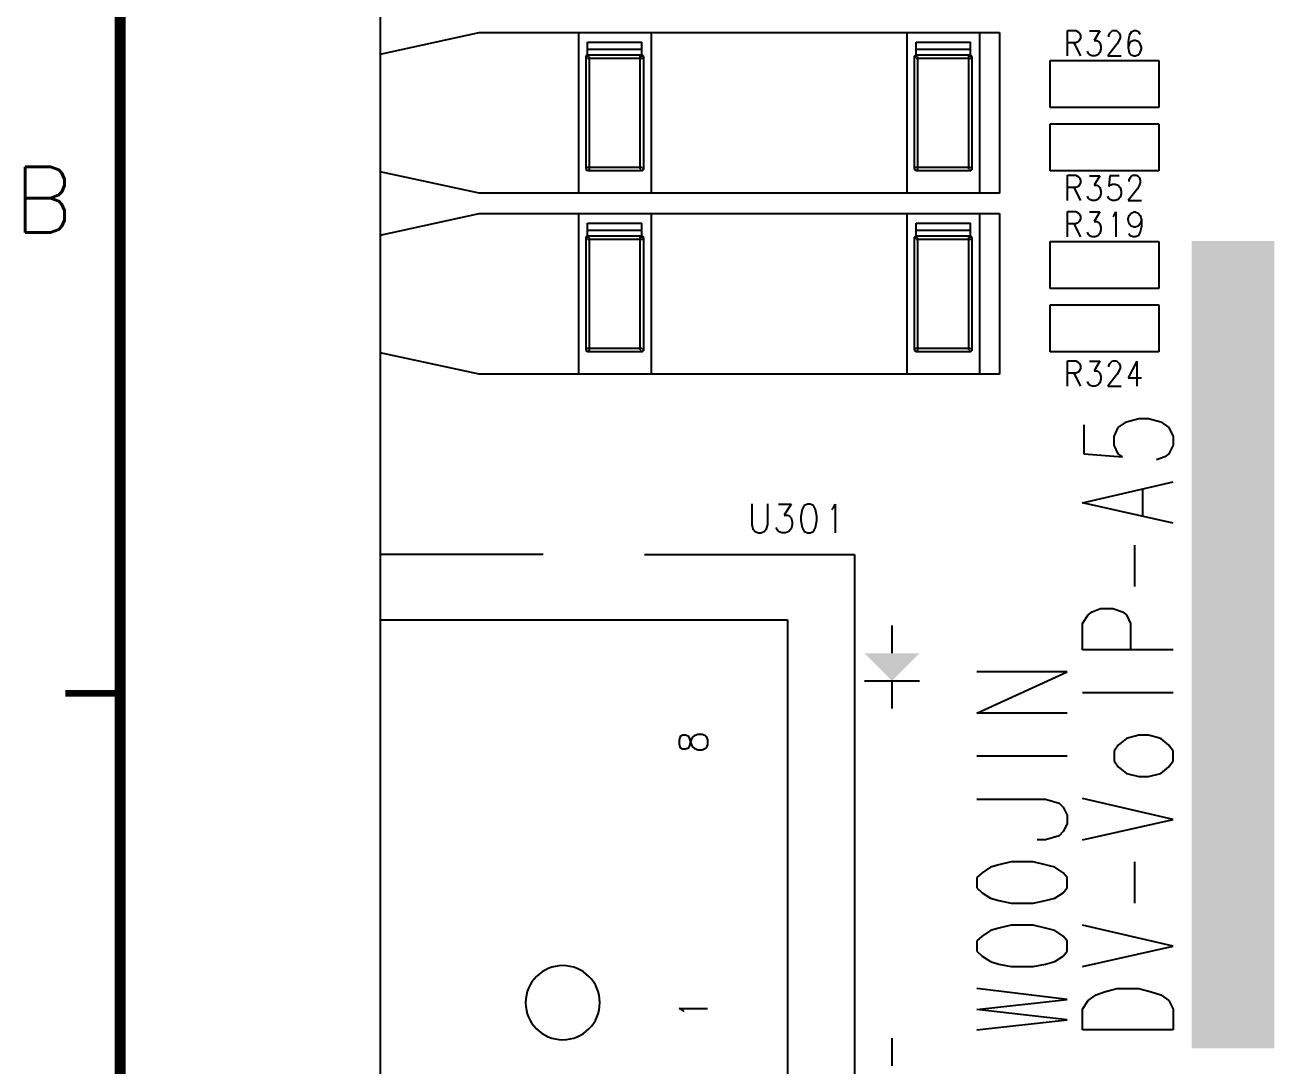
# Model space of a CAD drawing. Extents: x 295 to 953, y 10 to 290.
# Drawn here: x 487.6 to 544.8, y 178 to 225.5 of the extents above; entities that cross this region are included whole.
import ezdxf
from ezdxf.enums import TextEntityAlignment as Align

# ---------------------------------------------------------------- set-up
doc = ezdxf.new("R2010")
doc.units = 0
doc.header["$LTSCALE"] = 5
doc.header["$MEASUREMENT"] = 0
doc.layers.get('0').update_dxf_attribs({"linetype": 'CONTINUOUS', "lineweight": 25})
for name, color, linetype in [('13_C-SILK_GBR', 7, 'CONTINUOUS'), ('문자', 4, 'CONTINUOUS'), ('테두리', 3, 'CONTINUOUS')]:
    doc.layers.add(name, color=color, linetype=linetype)
doc.styles.get("Standard").update_dxf_attribs({"font": 'simplex.shx'})

# ---------------------------------------------------------------- blocks, each defined once
blk = doc.blocks.new('C')
at = {"layer": '테두리'}
for points, const_width in [([(15, 285), (15, 15), (405, 15), (405, 285), (15, 285)], 0.5), ([(12.5, 195), (15, 195)], 0.3)]:
    blk.add_lwpolyline(points, dxfattribs=dict(at, const_width=const_width))
at = {"layer": '문자'}
blk.add_text('B', height=3, dxfattribs=at).set_placement((11.5, 217.5), align=Align.MIDDLE)

msp = doc.modelspace()

# ---------------------------------------------------------------- linework, layer by layer
at = {"layer": '13_C-SILK_GBR'}
for p, q in [((503.828, 232.675), (503.828, 102.325)), ((503.828, 224.138), (508.332, 225.118)), ((508.332, 225.118), (532.043, 225.118)), ((512.87, 225.118), (516.17, 225.118)), ((512.87, 217.792), (512.87, 225.118)), ((516.17, 225.118), (516.17, 217.792)), ((527.835, 225.118), (531.135, 225.118)), ((527.835, 217.792), (527.835, 225.118)), ((531.135, 225.118), (531.135, 217.792)), ((532.043, 225.118), (532.043, 217.792)), ((535.141, 224.054), (535.141, 225.209)), ((535.141, 225.209), (535.526, 225.209)), ((535.526, 225.209), (535.651, 225.139)), ((535.651, 225.139), (535.694, 225.087)), ((535.694, 224.772), (535.651, 224.701)), ((535.694, 225.087), (535.742, 224.981)), ((535.742, 224.875), (535.694, 224.772)), ((535.742, 224.981), (535.742, 224.875)), ((536.149, 225.191), (536.618, 225.191)), ((536.618, 225.191), (536.359, 224.753)), ((536.359, 224.753), (536.491, 224.753)), ((536.491, 224.753), (536.575, 224.701)), ((537.031, 224.981), (537.073, 225.087)), ((537.031, 224.928), (537.031, 224.981)), ((537.073, 225.087), (537.115, 225.139)), ((537.115, 225.139), (537.199, 225.209)), ((537.199, 225.209), (537.374, 225.209)), ((537.374, 225.209), (537.458, 225.139)), ((537.499, 224.772), (537.415, 224.597)), ((537.458, 225.139), (537.499, 225.087)), ((537.499, 225.087), (537.542, 224.981)), ((537.542, 224.875), (537.499, 224.772)), ((537.542, 224.981), (537.542, 224.875)), ((537.955, 224.981), (537.913, 224.701)), ((538.052, 225.139), (537.955, 224.981)), ((538.189, 225.191), (538.052, 225.139)), ((538.189, 224.753), (538.052, 224.701)), ((538.28, 225.191), (538.189, 225.191)), ((538.232, 224.753), (538.189, 224.753)), ((538.37, 224.701), (538.232, 224.753)), ((538.418, 225.139), (538.28, 225.191)), ((538.466, 225.034), (538.418, 225.139)), ((513.274, 224.013), (513.274, 224.673)), ((513.274, 224.673), (515.749, 224.673)), ((515.749, 224.343), (513.274, 224.343)), ((515.749, 224.013), (515.749, 224.673)), ((528.248, 224.013), (528.248, 224.673)), ((528.248, 224.673), (530.723, 224.673)), ((530.723, 224.343), (528.248, 224.343)), ((530.723, 224.013), (530.723, 224.673)), ((535.526, 224.649), (535.141, 224.649)), ((535.435, 224.649), (535.742, 224.054)), ((535.651, 224.701), (535.526, 224.649)), ((536.107, 224.159), (536.065, 224.263)), ((536.618, 224.211), (536.534, 224.107)), ((536.575, 224.701), (536.618, 224.649)), ((536.618, 224.649), (536.666, 224.491)), ((536.666, 224.369), (536.618, 224.211)), ((536.666, 224.491), (536.666, 224.369)), ((537.415, 224.597), (536.989, 224.054)), ((537.913, 224.701), (537.913, 224.438)), ((537.955, 224.597), (537.913, 224.438)), ((537.913, 224.438), (537.955, 224.211)), ((538.052, 224.701), (537.955, 224.597)), ((537.955, 224.211), (538.052, 224.107)), ((538.466, 224.597), (538.37, 224.701)), ((538.37, 224.107), (538.466, 224.211)), ((538.514, 224.438), (538.466, 224.597)), ((538.466, 224.211), (538.514, 224.369)), ((538.514, 224.369), (538.514, 224.438)), ((513.205, 224.039), (513.247, 224.082)), ((513.247, 224.082), (513.205, 224.039)), ((513.205, 224.013), (513.205, 224.039)), ((513.205, 224.039), (513.205, 223.986)), ((513.205, 218.898), (513.205, 224.013)), ((513.205, 223.986), (513.247, 223.943)), ((513.247, 224.082), (513.3, 224.082)), ((513.274, 224.082), (513.247, 224.082)), ((515.749, 224.082), (513.274, 224.082)), ((513.274, 223.943), (515.749, 223.943)), ((513.3, 224.082), (513.343, 224.039)), ((513.343, 224.013), (513.343, 218.898)), ((515.68, 224.039), (515.722, 224.082)), ((515.68, 224.013), (515.68, 224.039)), ((515.68, 218.898), (515.68, 224.013)), ((515.722, 224.082), (515.775, 224.082)), ((515.749, 223.943), (515.775, 223.943)), ((515.818, 224.039), (515.775, 224.082)), ((515.775, 224.082), (515.818, 224.039)), ((515.775, 223.943), (515.818, 223.986)), ((515.818, 223.986), (515.818, 224.039)), ((515.818, 224.013), (515.818, 218.898)), ((528.178, 224.039), (528.221, 224.082)), ((528.221, 224.082), (528.178, 224.039)), ((528.178, 224.013), (528.178, 224.039)), ((528.178, 224.039), (528.178, 223.986)), ((528.178, 218.898), (528.178, 224.013)), ((528.178, 223.986), (528.221, 223.943)), ((528.221, 224.082), (528.274, 224.082)), ((528.248, 224.082), (528.221, 224.082)), ((530.723, 224.082), (528.248, 224.082)), ((528.248, 223.943), (530.723, 223.943)), ((528.274, 224.082), (528.317, 224.039)), ((528.317, 224.013), (528.317, 218.898)), ((530.653, 224.039), (530.696, 224.082)), ((530.653, 224.013), (530.653, 224.039)), ((530.653, 218.898), (530.653, 224.013)), ((530.696, 224.082), (530.749, 224.082)), ((530.723, 223.943), (530.749, 223.943)), ((530.792, 224.039), (530.749, 224.082)), ((530.749, 224.082), (530.792, 224.039)), ((530.749, 223.943), (530.792, 223.986)), ((530.792, 223.986), (530.792, 224.039)), ((530.792, 224.013), (530.792, 218.898)), ((534.353, 223.848), (539.303, 223.848)), ((534.353, 221.703), (534.353, 223.848)), ((536.149, 224.107), (536.107, 224.159)), ((536.275, 224.054), (536.149, 224.107)), ((536.407, 224.054), (536.275, 224.054)), ((536.534, 224.107), (536.407, 224.054)), ((536.989, 224.054), (537.59, 224.054)), ((538.052, 224.107), (538.189, 224.054)), ((538.189, 224.054), (538.232, 224.054)), ((538.232, 224.054), (538.37, 224.107)), ((539.303, 223.848), (539.303, 221.703)), ((539.303, 221.703), (534.353, 221.703)), ((534.353, 220.96), (539.303, 220.96)), ((534.353, 218.815), (534.353, 220.96)), ((539.303, 220.96), (539.303, 218.815)), ((508.332, 217.792), (503.828, 218.772)), ((513.247, 218.967), (513.205, 218.924)), ((513.205, 218.924), (513.205, 218.871)), ((513.247, 218.828), (513.205, 218.871)), ((513.205, 218.871), (513.247, 218.828)), ((513.274, 218.967), (513.247, 218.967)), ((513.3, 218.828), (513.247, 218.828)), ((515.749, 218.967), (513.274, 218.967)), ((513.274, 218.828), (515.749, 218.828)), ((513.343, 218.871), (513.3, 218.828)), ((513.343, 218.898), (513.343, 218.871)), ((515.722, 218.828), (515.68, 218.871)), ((515.775, 218.828), (515.722, 218.828)), ((515.749, 218.828), (515.775, 218.828)), ((515.818, 218.924), (515.775, 218.967)), ((515.818, 218.871), (515.775, 218.828)), ((515.775, 218.828), (515.818, 218.871)), ((515.818, 218.871), (515.818, 218.924)), ((515.818, 218.898), (515.818, 218.871)), ((528.221, 218.967), (528.178, 218.924)), ((528.178, 218.924), (528.178, 218.871)), ((528.221, 218.828), (528.178, 218.871)), ((528.178, 218.871), (528.221, 218.828)), ((528.248, 218.967), (528.221, 218.967)), ((528.274, 218.828), (528.221, 218.828)), ((530.723, 218.967), (528.248, 218.967)), ((528.248, 218.828), (530.723, 218.828)), ((528.317, 218.871), (528.274, 218.828)), ((528.317, 218.898), (528.317, 218.871)), ((530.696, 218.828), (530.653, 218.871)), ((530.749, 218.828), (530.696, 218.828)), ((530.723, 218.828), (530.749, 218.828)), ((530.792, 218.924), (530.749, 218.967)), ((530.792, 218.871), (530.749, 218.828)), ((530.749, 218.828), (530.792, 218.871)), ((530.792, 218.871), (530.792, 218.924)), ((530.792, 218.898), (530.792, 218.871)), ((539.303, 218.815), (534.353, 218.815)), ((535.141, 217.454), (535.141, 218.609)), ((535.141, 218.609), (535.526, 218.609)), ((535.526, 218.609), (535.651, 218.539)), ((535.651, 218.539), (535.694, 218.487)), ((535.694, 218.487), (535.742, 218.381)), ((536.149, 218.591), (536.618, 218.591)), ((536.618, 218.591), (536.359, 218.153)), ((537.073, 218.591), (537.031, 218.101)), ((537.499, 218.591), (537.073, 218.591)), ((537.955, 218.381), (537.997, 218.487)), ((537.997, 218.487), (538.039, 218.539)), ((538.039, 218.539), (538.123, 218.609)), ((538.123, 218.609), (538.298, 218.609)), ((538.298, 218.609), (538.382, 218.539)), ((538.382, 218.539), (538.423, 218.487)), ((538.423, 218.487), (538.466, 218.381)), ((535.526, 218.049), (535.141, 218.049)), ((535.435, 218.049), (535.742, 217.454)), ((535.651, 218.101), (535.526, 218.049)), ((535.694, 218.172), (535.651, 218.101)), ((535.742, 218.275), (535.694, 218.172)), ((535.742, 218.381), (535.742, 218.275)), ((536.359, 218.153), (536.491, 218.153)), ((536.491, 218.153), (536.575, 218.101)), ((536.575, 218.101), (536.618, 218.049)), ((536.618, 218.049), (536.666, 217.891)), ((536.666, 217.891), (536.666, 217.769)), ((537.031, 218.101), (537.073, 218.153)), ((537.073, 218.153), (537.199, 218.206)), ((537.199, 218.206), (537.326, 218.206)), ((537.326, 218.206), (537.458, 218.153)), ((537.458, 218.153), (537.542, 218.049)), ((537.542, 218.049), (537.59, 217.891)), ((537.59, 217.891), (537.59, 217.769)), ((538.339, 217.997), (537.913, 217.454)), ((537.955, 218.328), (537.955, 218.381)), ((538.423, 218.172), (538.339, 217.997)), ((538.466, 218.275), (538.423, 218.172)), ((538.466, 218.381), (538.466, 218.275)), ((532.043, 217.792), (508.332, 217.792)), ((516.17, 217.792), (512.87, 217.792)), ((531.135, 217.792), (527.835, 217.792)), ((536.107, 217.559), (536.065, 217.663)), ((536.149, 217.507), (536.107, 217.559)), ((536.275, 217.454), (536.149, 217.507)), ((536.407, 217.454), (536.275, 217.454)), ((536.534, 217.507), (536.407, 217.454)), ((536.618, 217.611), (536.534, 217.507)), ((536.666, 217.769), (536.618, 217.611)), ((537.031, 217.559), (536.989, 217.663)), ((537.073, 217.507), (537.031, 217.559)), ((537.199, 217.454), (537.073, 217.507)), ((537.326, 217.454), (537.199, 217.454)), ((537.458, 217.507), (537.326, 217.454)), ((537.542, 217.611), (537.458, 217.507)), ((537.59, 217.769), (537.542, 217.611)), ((537.913, 217.454), (538.514, 217.454)), ((503.828, 215.888), (508.332, 216.868)), ((508.332, 216.868), (532.043, 216.868)), ((512.87, 216.868), (516.17, 216.868)), ((512.87, 209.542), (512.87, 216.868)), ((516.17, 216.868), (516.17, 209.542)), ((527.835, 216.868), (531.135, 216.868)), ((527.835, 209.542), (527.835, 216.868)), ((531.135, 216.868), (531.135, 209.542)), ((532.043, 216.868), (532.043, 209.542)), ((535.141, 215.804), (535.141, 216.959)), ((535.141, 216.959), (535.526, 216.959)), ((535.526, 216.959), (535.651, 216.889)), ((535.651, 216.889), (535.694, 216.837)), ((535.694, 216.837), (535.742, 216.731)), ((536.149, 216.941), (536.618, 216.941)), ((536.618, 216.941), (536.359, 216.503)), ((537.224, 216.731), (537.271, 216.784)), ((537.271, 216.784), (537.344, 216.941)), ((537.344, 216.941), (537.344, 215.804)), ((537.913, 216.625), (537.955, 216.784)), ((537.955, 216.784), (538.052, 216.889)), ((538.052, 216.889), (538.189, 216.941)), ((538.189, 216.941), (538.232, 216.941)), ((538.232, 216.941), (538.375, 216.889)), ((538.375, 216.889), (538.466, 216.784)), ((538.466, 216.784), (538.514, 216.574)), ((513.274, 215.763), (513.274, 216.423)), ((513.274, 216.423), (515.749, 216.423)), ((515.749, 215.763), (515.749, 216.423)), ((528.248, 215.763), (528.248, 216.423)), ((528.248, 216.423), (530.723, 216.423)), ((530.723, 215.763), (530.723, 216.423)), ((535.526, 216.399), (535.141, 216.399)), ((535.435, 216.399), (535.742, 215.804)), ((535.651, 216.451), (535.526, 216.399)), ((535.694, 216.522), (535.651, 216.451)), ((535.742, 216.625), (535.694, 216.522)), ((535.742, 216.731), (535.742, 216.625)), ((536.359, 216.503), (536.491, 216.503)), ((536.491, 216.503), (536.575, 216.451)), ((536.575, 216.451), (536.618, 216.399)), ((536.618, 216.399), (536.666, 216.241)), ((536.666, 216.241), (536.666, 216.119)), ((537.913, 216.574), (537.913, 216.625)), ((537.955, 216.399), (537.913, 216.574)), ((538.052, 216.294), (537.955, 216.399)), ((538.189, 216.241), (538.052, 216.294)), ((538.232, 216.241), (538.189, 216.241)), ((538.375, 216.294), (538.232, 216.241)), ((538.466, 216.399), (538.375, 216.294)), ((538.514, 216.574), (538.466, 216.399)), ((538.514, 216.294), (538.466, 216.013)), ((538.514, 216.574), (538.514, 216.294)), ((513.205, 215.789), (513.247, 215.832)), ((513.247, 215.832), (513.205, 215.789)), ((513.205, 215.763), (513.205, 215.789)), ((513.205, 215.789), (513.205, 215.736)), ((513.205, 210.648), (513.205, 215.763)), ((513.205, 215.736), (513.247, 215.693)), ((513.247, 215.832), (513.3, 215.832)), ((513.274, 215.832), (513.247, 215.832)), ((515.749, 216.093), (513.274, 216.093)), ((515.749, 215.832), (513.274, 215.832)), ((513.274, 215.693), (515.749, 215.693)), ((513.3, 215.832), (513.343, 215.789)), ((513.343, 215.763), (513.343, 210.648)), ((515.68, 215.789), (515.722, 215.832)), ((515.68, 215.763), (515.68, 215.789)), ((515.68, 210.648), (515.68, 215.763)), ((515.722, 215.832), (515.775, 215.832)), ((515.749, 215.693), (515.775, 215.693)), ((515.818, 215.789), (515.775, 215.832)), ((515.775, 215.832), (515.818, 215.789)), ((515.775, 215.693), (515.818, 215.736)), ((515.818, 215.736), (515.818, 215.789)), ((515.818, 215.763), (515.818, 210.648)), ((528.178, 215.789), (528.221, 215.832)), ((528.221, 215.832), (528.178, 215.789)), ((528.178, 215.763), (528.178, 215.789)), ((528.178, 215.789), (528.178, 215.736)), ((528.178, 210.648), (528.178, 215.763)), ((528.178, 215.736), (528.221, 215.693)), ((528.221, 215.832), (528.274, 215.832)), ((528.248, 215.832), (528.221, 215.832)), ((530.723, 216.093), (528.248, 216.093)), ((530.723, 215.832), (528.248, 215.832)), ((528.248, 215.693), (530.723, 215.693)), ((528.274, 215.832), (528.317, 215.789)), ((528.317, 215.763), (528.317, 210.648)), ((530.653, 215.789), (530.696, 215.832)), ((530.653, 215.763), (530.653, 215.789)), ((530.653, 210.648), (530.653, 215.763)), ((530.696, 215.832), (530.749, 215.832)), ((530.723, 215.693), (530.749, 215.693)), ((530.792, 215.789), (530.749, 215.832)), ((530.749, 215.832), (530.792, 215.789)), ((530.749, 215.693), (530.792, 215.736)), ((530.792, 215.736), (530.792, 215.789)), ((530.792, 215.763), (530.792, 210.648)), ((534.353, 213.453), (534.353, 215.598)), ((534.353, 215.598), (539.303, 215.598)), ((536.107, 215.909), (536.065, 216.013)), ((536.149, 215.857), (536.107, 215.909)), ((536.275, 215.804), (536.149, 215.857)), ((536.407, 215.804), (536.275, 215.804)), ((536.534, 215.857), (536.407, 215.804)), ((536.618, 215.961), (536.534, 215.857)), ((536.666, 216.119), (536.618, 215.961)), ((538.004, 215.857), (537.955, 215.961)), ((538.141, 215.804), (538.004, 215.857)), ((538.232, 215.804), (538.141, 215.804)), ((538.375, 215.857), (538.232, 215.804)), ((538.466, 216.013), (538.375, 215.857)), ((539.303, 215.598), (539.303, 213.453)), ((539.303, 213.453), (534.353, 213.453)), ((534.353, 210.565), (534.353, 212.71)), ((534.353, 212.71), (539.303, 212.71)), ((539.303, 212.71), (539.303, 210.565)), ((508.332, 209.542), (503.828, 210.522)), ((513.247, 210.717), (513.205, 210.674)), ((513.205, 210.674), (513.205, 210.621)), ((513.247, 210.578), (513.205, 210.621)), ((513.205, 210.621), (513.247, 210.578)), ((513.274, 210.717), (513.247, 210.717)), ((513.3, 210.578), (513.247, 210.578)), ((515.749, 210.717), (513.274, 210.717)), ((513.274, 210.578), (515.749, 210.578)), ((513.343, 210.621), (513.3, 210.578)), ((513.343, 210.648), (513.343, 210.621)), ((515.722, 210.578), (515.68, 210.621)), ((515.775, 210.578), (515.722, 210.578)), ((515.749, 210.578), (515.775, 210.578)), ((515.818, 210.674), (515.775, 210.717)), ((515.818, 210.621), (515.775, 210.578)), ((515.775, 210.578), (515.818, 210.621)), ((515.818, 210.621), (515.818, 210.674)), ((515.818, 210.648), (515.818, 210.621)), ((528.221, 210.717), (528.178, 210.674)), ((528.178, 210.674), (528.178, 210.621)), ((528.221, 210.578), (528.178, 210.621)), ((528.178, 210.621), (528.221, 210.578)), ((528.248, 210.717), (528.221, 210.717)), ((528.274, 210.578), (528.221, 210.578)), ((530.723, 210.717), (528.248, 210.717)), ((528.248, 210.578), (530.723, 210.578)), ((528.317, 210.621), (528.274, 210.578)), ((528.317, 210.648), (528.317, 210.621)), ((530.696, 210.578), (530.653, 210.621)), ((530.749, 210.578), (530.696, 210.578)), ((530.723, 210.578), (530.749, 210.578)), ((530.792, 210.674), (530.749, 210.717)), ((530.792, 210.621), (530.749, 210.578)), ((530.749, 210.578), (530.792, 210.621)), ((530.792, 210.621), (530.792, 210.674)), ((530.792, 210.648), (530.792, 210.621)), ((539.303, 210.565), (534.353, 210.565)), ((535.141, 208.998), (535.141, 210.153)), ((535.141, 210.153), (535.526, 210.153)), ((535.526, 210.153), (535.651, 210.083)), ((535.651, 210.083), (535.694, 210.03)), ((535.694, 210.03), (535.742, 209.925)), ((535.742, 209.925), (535.742, 209.819)), ((536.149, 210.134), (536.618, 210.134)), ((536.618, 210.134), (536.359, 209.697)), ((537.031, 209.925), (537.073, 210.03)), ((537.031, 209.872), (537.031, 209.925)), ((537.073, 210.03), (537.115, 210.083)), ((537.115, 210.083), (537.199, 210.153)), ((537.199, 210.153), (537.374, 210.153)), ((537.374, 210.153), (537.458, 210.083)), ((537.458, 210.083), (537.499, 210.03)), ((537.499, 210.03), (537.542, 209.925)), ((537.542, 209.925), (537.542, 209.819)), ((538.309, 210.134), (537.913, 209.382)), ((538.309, 210.134), (538.309, 208.998)), ((532.043, 209.542), (508.332, 209.542)), ((516.17, 209.542), (512.87, 209.542)), ((531.135, 209.542), (527.835, 209.542)), ((535.526, 209.593), (535.141, 209.593)), ((535.435, 209.593), (535.742, 208.998)), ((535.651, 209.644), (535.526, 209.593)), ((535.694, 209.715), (535.651, 209.644)), ((535.742, 209.819), (535.694, 209.715)), ((536.359, 209.697), (536.491, 209.697)), ((536.491, 209.697), (536.575, 209.644)), ((536.575, 209.644), (536.618, 209.593)), ((536.618, 209.593), (536.666, 209.435)), ((536.666, 209.313), (536.618, 209.154)), ((536.666, 209.435), (536.666, 209.313)), ((537.415, 209.54), (536.989, 208.998)), ((537.499, 209.715), (537.415, 209.54)), ((537.542, 209.819), (537.499, 209.715)), ((537.913, 209.382), (538.514, 209.382)), ((536.107, 209.103), (536.065, 209.207)), ((536.149, 209.05), (536.107, 209.103)), ((536.275, 208.998), (536.149, 209.05)), ((536.407, 208.998), (536.275, 208.998)), ((536.534, 209.05), (536.407, 208.998)), ((536.618, 209.154), (536.534, 209.05)), ((536.989, 208.998), (537.59, 208.998)), ((535.897, 207.242), (535.897, 205.91)), ((537.271, 206.697), (537.46, 207.112)), ((537.46, 207.112), (537.834, 207.374)), ((537.834, 207.374), (538.397, 207.524)), ((538.397, 207.524), (538.834, 207.524)), ((538.834, 207.524), (539.397, 207.374)), ((539.397, 207.374), (539.771, 207.112)), ((539.771, 207.112), (539.959, 206.697)), ((537.271, 206.303), (537.271, 206.697)), ((539.959, 206.697), (539.959, 206.303)), ((535.897, 205.91), (537.648, 205.778)), ((537.46, 205.91), (537.271, 206.303)), ((537.648, 205.778), (537.46, 205.91)), ((539.771, 205.91), (539.585, 205.778)), ((539.959, 206.303), (539.771, 205.91)), ((539.585, 205.778), (539.21, 205.646)), ((535.834, 203.68), (539.959, 204.637)), ((538.585, 203.097), (538.585, 204.28)), ((520.755, 203.635), (520.755, 202.695)), ((521.484, 202.695), (521.484, 203.635)), ((521.979, 203.615), (522.548, 203.615)), ((522.548, 203.615), (522.235, 203.115)), ((523.312, 203.615), (523.152, 203.556)), ((523.415, 203.615), (523.312, 203.615)), ((523.568, 203.556), (523.415, 203.615)), ((524.464, 203.435), (524.552, 203.615)), ((524.552, 203.615), (524.552, 202.315)), ((539.959, 202.759), (535.834, 203.68)), ((522.235, 203.115), (522.395, 203.115)), ((522.395, 203.115), (522.497, 203.054)), ((522.497, 203.054), (522.548, 202.995)), ((523.05, 203.374), (522.999, 203.054)), ((522.999, 203.054), (522.999, 202.874)), ((523.152, 203.556), (523.05, 203.374)), ((523.67, 203.374), (523.568, 203.556)), ((523.728, 203.054), (523.67, 203.374)), ((523.728, 202.874), (523.728, 203.054)), ((524.405, 203.374), (524.464, 203.435)), ((520.755, 202.695), (520.806, 202.495)), ((520.806, 202.495), (520.908, 202.374)), ((521.324, 202.374), (521.426, 202.495)), ((521.426, 202.495), (521.484, 202.695)), ((521.928, 202.435), (521.877, 202.554)), ((522.548, 202.495), (522.446, 202.374)), ((522.548, 202.995), (522.606, 202.815)), ((522.606, 202.675), (522.548, 202.495)), ((522.606, 202.815), (522.606, 202.675)), ((522.999, 202.874), (523.05, 202.554)), ((523.05, 202.554), (523.152, 202.374)), ((523.568, 202.374), (523.67, 202.554)), ((523.67, 202.554), (523.728, 202.874)), ((520.908, 202.374), (521.068, 202.315)), ((521.068, 202.315), (521.171, 202.315)), ((521.171, 202.315), (521.324, 202.374)), ((521.979, 202.374), (521.928, 202.435)), ((522.133, 202.315), (521.979, 202.374)), ((522.293, 202.315), (522.133, 202.315)), ((522.446, 202.374), (522.293, 202.315)), ((523.152, 202.374), (523.312, 202.315)), ((523.312, 202.315), (523.415, 202.315)), ((523.415, 202.315), (523.568, 202.374)), ((511.253, 201.325), (503.828, 201.325)), ((515.873, 201.325), (525.443, 201.325)), ((525.443, 201.325), (525.443, 172.285)), ((538.209, 199.871), (538.209, 201.749)), ((535.834, 198.185), (536.085, 198.579)), ((536.085, 198.579), (536.272, 198.711)), ((536.272, 198.711), (536.648, 198.862)), ((536.648, 198.862), (537.209, 198.862)), ((537.209, 198.862), (537.648, 198.711)), ((537.648, 198.711), (537.834, 198.579)), ((537.834, 198.579), (538.022, 198.185)), ((503.828, 198.355), (522.39, 198.355)), ((522.39, 198.355), (522.39, 175.255)), ((527.149, 198.083), (527.149, 196.825)), ((535.834, 196.984), (535.834, 198.185)), ((538.022, 198.185), (538.022, 196.984)), ((539.959, 196.984), (535.834, 196.984)), ((531.015, 194.096), (535.14, 195.974)), ((535.14, 195.974), (531.015, 195.974)), ((525.891, 195.568), (528.406, 195.568)), ((527.149, 195.568), (527.149, 194.311)), ((535.834, 195.035), (539.959, 195.035)), ((535.14, 194.096), (531.015, 194.096)), ((517.503, 193.034), (517.443, 192.88)), ((517.443, 192.88), (517.443, 192.669)), ((517.623, 193.085), (517.503, 193.034)), ((517.744, 193.085), (517.623, 193.085)), ((517.884, 193.034), (517.744, 193.085)), ((517.943, 192.931), (517.884, 193.034)), ((518.004, 192.72), (517.943, 192.931)), ((517.943, 192.618), (518.004, 192.829)), ((518.004, 192.829), (518.064, 192.983)), ((518.064, 192.567), (518.004, 192.72)), ((518.064, 192.983), (518.184, 193.085)), ((518.184, 193.085), (518.303, 193.143)), ((518.303, 193.143), (518.504, 193.143)), ((518.504, 193.143), (518.623, 193.085)), ((518.623, 193.085), (518.684, 193.034)), ((518.684, 193.034), (518.744, 192.88)), ((518.744, 192.88), (518.744, 192.669)), ((537.834, 192.936), (537.46, 192.636)), ((538.397, 193.087), (537.834, 192.936)), ((538.834, 193.087), (538.397, 193.087)), ((539.397, 192.936), (538.834, 193.087)), ((539.771, 192.636), (539.397, 192.936)), ((517.443, 192.669), (517.503, 192.516)), ((517.503, 192.516), (517.623, 192.465)), ((517.623, 192.465), (517.744, 192.465)), ((517.744, 192.465), (517.884, 192.516)), ((517.884, 192.516), (517.943, 192.618)), ((518.184, 192.465), (518.064, 192.567)), ((518.303, 192.413), (518.184, 192.465)), ((518.504, 192.413), (518.303, 192.413)), ((518.623, 192.465), (518.504, 192.413)), ((518.684, 192.516), (518.623, 192.465)), ((518.744, 192.669), (518.684, 192.516)), ((531.015, 192.148), (535.14, 192.148)), ((537.46, 192.636), (537.271, 192.354)), ((537.271, 192.354), (537.271, 191.923)), ((539.959, 192.354), (539.771, 192.636)), ((539.959, 191.923), (539.959, 192.354)), ((537.271, 191.923), (537.46, 191.641)), ((537.46, 191.641), (537.834, 191.341)), ((539.397, 191.341), (539.771, 191.641)), ((539.771, 191.641), (539.959, 191.923)), ((537.834, 191.341), (538.397, 191.209)), ((538.397, 191.209), (538.834, 191.209)), ((538.834, 191.209), (539.397, 191.341)), ((531.015, 190.179), (534.14, 190.179)), ((534.14, 190.179), (534.765, 189.993)), ((534.765, 189.993), (534.952, 189.805)), ((539.959, 189.242), (535.834, 190.199)), ((534.952, 189.805), (535.14, 189.448)), ((535.14, 189.448), (535.14, 189.054)), ((535.14, 189.054), (534.952, 188.698)), ((535.834, 188.321), (539.959, 189.242)), ((534.14, 188.321), (533.765, 188.321)), ((534.765, 188.509), (534.14, 188.321)), ((534.952, 188.698), (534.765, 188.509)), ((531.64, 187.067), (531.265, 186.823)), ((532.015, 187.18), (531.64, 187.067)), ((532.577, 187.312), (532.015, 187.18)), ((533.577, 187.312), (532.577, 187.312)), ((534.14, 187.18), (533.577, 187.312)), ((534.577, 187.067), (534.14, 187.18)), ((534.952, 186.823), (534.577, 187.067)), ((538.209, 185.434), (538.209, 187.312)), ((531.265, 186.823), (531.015, 186.599)), ((531.015, 186.599), (531.015, 186.129)), ((535.14, 186.599), (534.952, 186.823)), ((535.14, 186.129), (535.14, 186.599)), ((531.015, 186.129), (531.265, 185.904)), ((531.265, 185.904), (531.64, 185.66)), ((534.577, 185.66), (534.952, 185.904)), ((534.952, 185.904), (535.14, 186.129)), ((531.64, 185.66), (532.015, 185.548)), ((532.015, 185.548), (532.577, 185.434)), ((532.577, 185.434), (533.577, 185.434)), ((533.577, 185.434), (534.14, 185.548)), ((534.14, 185.548), (534.577, 185.66)), ((531.64, 184.18), (531.265, 183.936)), ((532.015, 184.292), (531.64, 184.18)), ((532.577, 184.424), (532.015, 184.292)), ((533.577, 184.424), (532.577, 184.424)), ((534.14, 184.292), (533.577, 184.424)), ((534.577, 184.18), (534.14, 184.292)), ((534.952, 183.936), (534.577, 184.18)), ((539.959, 183.467), (535.834, 184.424)), ((531.265, 183.936), (531.015, 183.711)), ((531.015, 183.711), (531.015, 183.241)), ((535.14, 183.711), (534.952, 183.936)), ((535.14, 183.241), (535.14, 183.711)), ((531.015, 183.241), (531.265, 183.017)), ((531.265, 183.017), (531.64, 182.772)), ((534.577, 182.772), (534.952, 183.017)), ((534.952, 183.017), (535.14, 183.241)), ((535.834, 182.546), (539.959, 183.467)), ((531.64, 182.772), (532.015, 182.66)), ((532.015, 182.66), (532.577, 182.546)), ((532.577, 182.546), (533.577, 182.546)), ((533.577, 182.546), (534.14, 182.66)), ((534.14, 182.66), (534.577, 182.772)), ((535.14, 181.048), (531.015, 181.537)), ((536.46, 181.254), (536.834, 181.386)), ((536.834, 181.386), (537.397, 181.537)), ((537.397, 181.537), (538.397, 181.537)), ((538.397, 181.537), (538.959, 181.386)), ((538.959, 181.386), (539.397, 181.254)), ((531.015, 180.58), (535.14, 181.048)), ((535.834, 180.598), (536.085, 180.992)), ((536.085, 180.992), (536.46, 181.254)), ((539.397, 181.254), (539.771, 180.992)), ((539.771, 180.992), (539.959, 180.598)), ((517.623, 180.547), (517.443, 180.634)), ((517.443, 180.634), (518.744, 180.634)), ((517.684, 180.487), (517.623, 180.547)), ((535.14, 180.109), (531.015, 180.58)), ((535.834, 179.659), (535.834, 180.598)), ((539.959, 180.598), (539.959, 179.659)), ((531.015, 179.659), (535.14, 180.109)), ((539.959, 179.659), (535.834, 179.659)), ((527.149, 179.273), (527.149, 178.015))]:
    msp.add_line(p, q, dxfattribs=at)
for start, end in [(0, 180), (180, 0)]:
    msp.add_arc((512.144, 180.898), 1.69, start, end, dxfattribs=at)
for points in [[(540.806, 178.824), (540.806, 215.616), (544.578, 178.824), (544.578, 215.616)], [(540.806, 215.616), (540.806, 215.616), (544.578, 215.616), (540.806, 215.616)], [(527.149, 195.568), (525.891, 196.825), (527.149, 195.568), (528.406, 196.825)]]:
    msp.add_solid(points, dxfattribs=at)

# ---------------------------------------------------------------- block references
msp.add_blockref('C', (476.978, 0))

doc.saveas('drawing.dxf')
